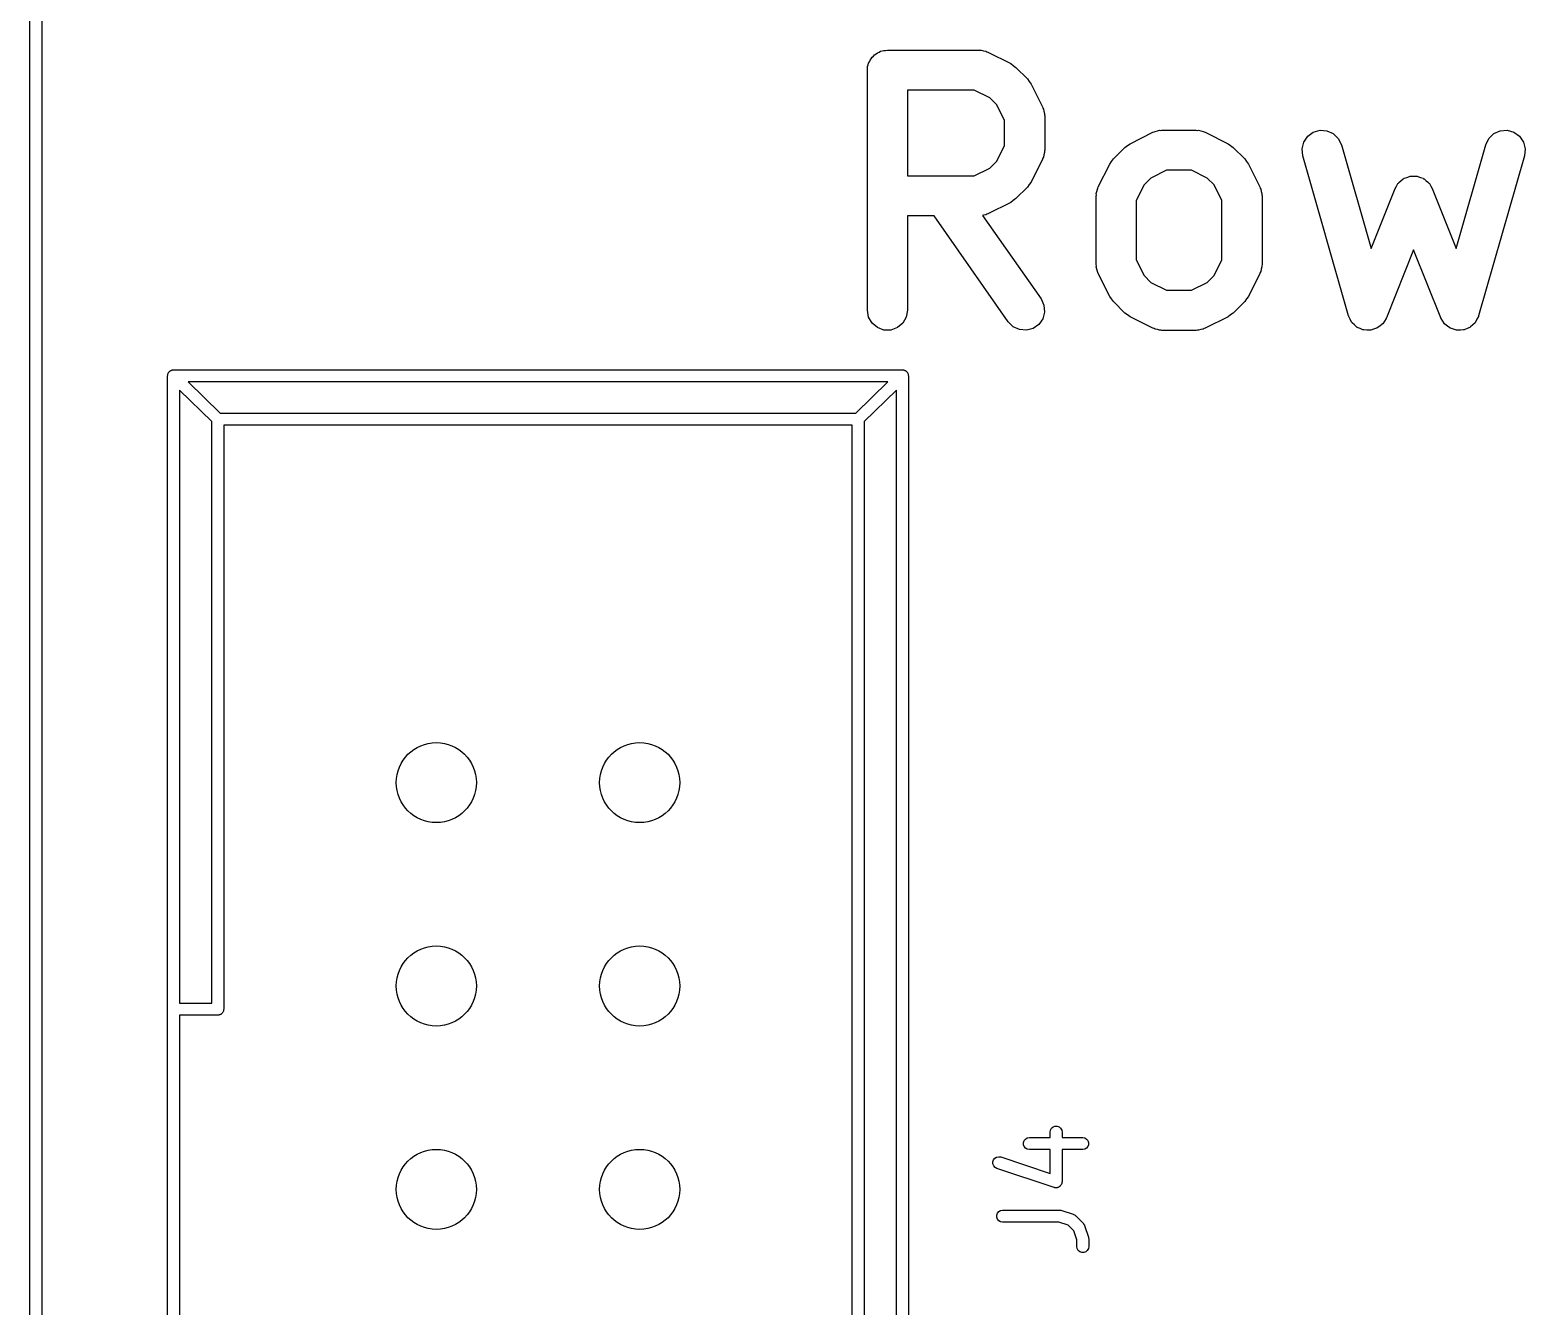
# Model space of a CAD drawing. Extents: x 25 to 125, y -131 to -25.
# Drawn here: x 24.93 to 43.6, y -71.54 to -55.6 of the extents above; entities that cross this region are included whole.
import ezdxf

# ---------------------------------------------------------------- set-up
doc = ezdxf.new("R2010")
doc.units = 0
doc.header["$MEASUREMENT"] = 0
doc.layers.add('BLACK', color=7, linetype='CONTINUOUS')

msp = doc.modelspace()

# ---------------------------------------------------------------- linework, layer by layer
at = {"layer": 'Black'}
for p, q in [((24.925, -125), (24.925, -25)), ((25.075, -25.075), (25.075, -124.925)), ((35.3979, -56.0166), (35.4089, -55.9977)), ((35.4089, -55.9977), (35.4164, -55.9771)), ((35.4164, -55.9771), (35.4304, -55.9604)), ((35.4304, -55.9604), (35.4413, -55.9414)), ((35.4413, -55.9414), (35.4581, -55.9274)), ((35.4581, -55.9274), (35.4722, -55.9106)), ((35.4722, -55.9106), (35.4911, -55.8997)), ((35.4911, -55.8997), (35.5079, -55.8856)), ((35.5079, -55.8856), (35.5284, -55.8782)), ((35.5284, -55.8782), (35.5474, -55.8672)), ((35.5474, -55.8672), (35.5689, -55.8634)), ((35.5689, -55.8634), (35.5894, -55.8559)), ((35.5894, -55.8559), (35.6113, -55.8559)), ((35.6113, -55.8559), (35.6329, -55.8521)), ((35.6329, -55.8521), (36.7757, -55.8521)), ((36.7757, -55.8521), (36.7899, -55.8546)), ((36.7899, -55.8546), (36.8043, -55.8538)), ((36.8043, -55.8538), (36.8324, -55.8621)), ((36.8324, -55.8621), (36.8612, -55.8672)), ((36.8612, -55.8672), (36.8737, -55.8744)), ((36.8737, -55.8744), (36.8875, -55.8785)), ((36.8875, -55.8785), (37.1732, -56.0214)), ((35.3829, -56.1021), (35.3867, -56.0806)), ((35.3829, -59.1021), (35.3829, -56.1021)), ((35.3867, -56.0587), (35.3941, -56.0382)), ((35.3867, -56.0806), (35.3867, -56.0587)), ((35.3941, -56.0382), (35.3979, -56.0166)), ((37.1732, -56.0214), (37.2054, -56.0453)), ((37.2054, -56.0453), (37.2382, -56.0682)), ((37.2382, -56.0682), (37.3811, -56.2111)), ((35.8829, -56.3521), (35.8829, -57.4236)), ((36.7167, -56.3521), (35.8829, -56.3521)), ((36.9133, -56.4505), (36.7167, -56.3521)), ((37.3811, -56.2111), (37.404, -56.2439)), ((37.404, -56.2439), (37.4279, -56.2761)), ((37.4279, -56.2761), (37.5707, -56.5618)), ((36.9988, -56.5359), (36.9133, -56.4505)), ((37.0971, -56.7326), (36.9988, -56.5359)), ((37.5707, -56.5618), (37.5749, -56.5756)), ((37.0971, -57.0431), (37.0971, -56.7326)), ((37.5749, -56.5756), (37.5821, -56.5881)), ((37.5821, -56.5881), (37.5872, -56.6169)), ((37.5872, -56.6169), (37.5955, -56.645)), ((37.5955, -56.645), (37.5946, -56.6594)), ((37.5946, -56.6594), (37.5971, -56.6736)), ((37.5971, -56.6736), (37.5971, -57.1021)), ((38.6639, -57.0214), (38.9496, -56.8785)), ((38.9496, -56.8785), (38.9634, -56.8744)), ((38.9634, -56.8744), (38.9759, -56.8672)), ((38.9759, -56.8672), (39.0048, -56.8621)), ((39.0048, -56.8621), (39.0328, -56.8538)), ((39.0328, -56.8538), (39.0472, -56.8546)), ((39.0472, -56.8546), (39.0614, -56.8521)), ((39.0614, -56.8521), (39.49, -56.8521)), ((39.49, -56.8521), (39.5042, -56.8546)), ((39.5042, -56.8546), (39.5186, -56.8538)), ((39.5186, -56.8538), (39.5467, -56.8621)), ((39.5467, -56.8621), (39.5755, -56.8672)), ((39.5755, -56.8672), (39.588, -56.8744)), ((39.588, -56.8744), (39.6018, -56.8785)), ((39.6018, -56.8785), (39.8875, -57.0214)), ((40.8331, -57.0002), (40.8818, -56.9283)), ((40.8818, -56.9283), (40.952, -56.8773)), ((40.952, -56.8773), (41.0355, -56.8535)), ((41.0355, -56.8535), (41.1221, -56.8596)), ((41.1221, -56.8596), (41.2014, -56.895)), ((41.2014, -56.895), (41.2638, -56.9554)), ((43.1447, -56.9554), (43.2071, -56.895)), ((43.2071, -56.895), (43.2864, -56.8596)), ((43.2864, -56.8596), (43.373, -56.8535)), ((43.373, -56.8535), (43.4565, -56.8773)), ((43.4565, -56.8773), (43.5268, -56.9283)), ((43.5268, -56.9283), (43.5754, -57.0002)), ((36.9988, -57.2398), (37.0971, -57.0431)), ((37.5955, -57.1307), (37.5872, -57.1588)), ((37.5971, -57.1021), (37.5946, -57.1163)), ((37.5946, -57.1163), (37.5955, -57.1307)), ((38.4561, -57.2111), (38.5989, -57.0682)), ((38.5989, -57.0682), (38.6317, -57.0453)), ((38.6317, -57.0453), (38.6639, -57.0214)), ((39.8875, -57.0214), (39.9197, -57.0453)), ((39.9197, -57.0453), (39.9525, -57.0682)), ((39.9525, -57.0682), (40.0953, -57.2111)), ((40.8121, -57.0845), (40.8331, -57.0002)), ((40.821, -57.1708), (40.8121, -57.0845)), ((41.2638, -56.9554), (41.3018, -57.0335)), ((41.3018, -57.0335), (41.6723, -58.3303)), ((42.7362, -58.3303), (43.1068, -57.0335)), ((43.1068, -57.0335), (43.1447, -56.9554)), ((43.5754, -57.0002), (43.5965, -57.0845)), ((43.5965, -57.0845), (43.5875, -57.1708)), ((36.9133, -57.3253), (36.9988, -57.2398)), ((37.5707, -57.2139), (37.4279, -57.4997)), ((37.5749, -57.2001), (37.5707, -57.2139)), ((37.5821, -57.1876), (37.5749, -57.2001)), ((37.5872, -57.1588), (37.5821, -57.1876)), ((38.2664, -57.5618), (38.4093, -57.2761)), ((38.4093, -57.2761), (38.4331, -57.2439)), ((38.4331, -57.2439), (38.4561, -57.2111)), ((40.0953, -57.2111), (40.1183, -57.2439)), ((40.1183, -57.2439), (40.1422, -57.2761)), ((40.1422, -57.2761), (40.285, -57.5618)), ((41.3925, -59.1708), (40.821, -57.1708)), ((43.5875, -57.1708), (43.0161, -59.1708)), ((35.8829, -57.4236), (36.7167, -57.4236)), ((36.7167, -57.4236), (36.9133, -57.3253)), ((37.4279, -57.4997), (37.404, -57.5318)), ((38.9238, -57.4505), (38.8383, -57.5359)), ((39.1204, -57.3521), (38.9238, -57.4505)), ((39.431, -57.3521), (39.1204, -57.3521)), ((39.6276, -57.4505), (39.431, -57.3521)), ((39.7131, -57.5359), (39.6276, -57.4505)), ((42.0137, -57.5137), (42.0179, -57.5069)), ((42.0179, -57.5069), (42.046, -57.4849)), ((42.046, -57.4849), (42.0725, -57.4611)), ((42.0725, -57.4611), (42.0799, -57.4582)), ((42.0799, -57.4582), (42.0862, -57.4532)), ((42.0862, -57.4532), (42.12, -57.4421)), ((42.12, -57.4421), (42.1532, -57.4289)), ((42.1532, -57.4289), (42.1611, -57.4286)), ((42.1611, -57.4286), (42.1686, -57.4261)), ((42.1686, -57.4261), (42.2043, -57.4272)), ((42.2043, -57.4272), (42.2399, -57.4261)), ((42.2399, -57.4261), (42.2475, -57.4286)), ((42.2475, -57.4286), (42.2554, -57.4289)), ((42.2554, -57.4289), (42.2885, -57.4421)), ((42.2885, -57.4421), (42.3224, -57.4532)), ((42.3224, -57.4532), (42.3287, -57.4582)), ((42.3287, -57.4582), (42.336, -57.4611)), ((42.336, -57.4611), (42.3626, -57.4849)), ((42.3626, -57.4849), (42.3907, -57.5069)), ((42.3907, -57.5069), (42.3948, -57.5137)), ((37.3811, -57.5646), (37.2382, -57.7075)), ((37.404, -57.5318), (37.3811, -57.5646)), ((38.24, -57.6736), (38.2425, -57.6594)), ((38.24, -58.5307), (38.24, -57.6736)), ((38.2416, -57.645), (38.25, -57.6169)), ((38.2425, -57.6594), (38.2416, -57.645)), ((38.25, -57.6169), (38.2551, -57.5881)), ((38.2551, -57.5881), (38.2623, -57.5756)), ((38.2623, -57.5756), (38.2664, -57.5618)), ((38.8383, -57.5359), (38.74, -57.7326)), ((39.8114, -57.7326), (39.7131, -57.5359)), ((40.285, -57.5618), (40.2891, -57.5756)), ((40.2891, -57.5756), (40.2964, -57.5881)), ((40.2964, -57.5881), (40.3014, -57.6169)), ((40.3014, -57.6169), (40.3098, -57.645)), ((40.3098, -57.645), (40.3089, -57.6594)), ((40.3089, -57.6594), (40.3114, -57.6736)), ((40.3114, -57.6736), (40.3114, -58.5307)), ((41.6723, -58.3303), (41.9722, -57.5807)), ((41.9722, -57.5807), (41.991, -57.5504)), ((41.991, -57.5504), (42.0078, -57.519)), ((42.0078, -57.519), (42.0137, -57.5137)), ((42.3948, -57.5137), (42.4008, -57.519)), ((42.4008, -57.519), (42.4176, -57.5504)), ((42.4176, -57.5504), (42.4364, -57.5807)), ((42.4364, -57.5807), (42.7362, -58.3303)), ((37.1732, -57.7543), (36.8875, -57.8972)), ((37.2054, -57.7305), (37.1732, -57.7543)), ((37.2382, -57.7075), (37.2054, -57.7305)), ((38.74, -57.7326), (38.74, -58.4717)), ((39.8114, -58.4717), (39.8114, -57.7326)), ((36.217, -57.9236), (35.8829, -57.9236)), ((35.8829, -57.9236), (35.8829, -59.1021)), ((37.1423, -59.2455), (36.217, -57.9236)), ((36.8324, -57.9136), (36.8224, -57.9166)), ((36.8224, -57.9166), (37.552, -58.9588)), ((36.8612, -57.9085), (36.8324, -57.9136)), ((36.8737, -57.9013), (36.8612, -57.9085)), ((36.8875, -57.8972), (36.8737, -57.9013)), ((42.2043, -58.3467), (41.865, -59.195)), ((42.5436, -59.195), (42.2043, -58.3467)), ((38.2425, -58.5449), (38.24, -58.5307)), ((38.2416, -58.5593), (38.2425, -58.5449)), ((38.25, -58.5874), (38.2416, -58.5593)), ((38.2551, -58.6162), (38.25, -58.5874)), ((38.2623, -58.6287), (38.2551, -58.6162)), ((38.74, -58.4717), (38.8383, -58.6683)), ((39.7131, -58.6683), (39.8114, -58.4717)), ((40.2964, -58.6162), (40.2891, -58.6287)), ((40.3014, -58.5874), (40.2964, -58.6162)), ((40.3098, -58.5593), (40.3014, -58.5874)), ((40.3114, -58.5307), (40.3089, -58.5449)), ((40.3089, -58.5449), (40.3098, -58.5593)), ((38.2664, -58.6425), (38.2623, -58.6287)), ((38.4093, -58.9282), (38.2664, -58.6425)), ((38.8383, -58.6683), (38.9238, -58.7538)), ((38.9238, -58.7538), (39.1204, -58.8521)), ((39.431, -58.8521), (39.6276, -58.7538)), ((39.6276, -58.7538), (39.7131, -58.6683)), ((40.285, -58.6425), (40.1422, -58.9282)), ((40.2891, -58.6287), (40.285, -58.6425)), ((37.552, -58.9588), (37.5886, -59.0375)), ((38.4331, -58.9604), (38.4093, -58.9282)), ((38.4561, -58.9932), (38.4331, -58.9604)), ((38.5989, -59.1361), (38.4561, -58.9932)), ((39.1204, -58.8521), (39.431, -58.8521)), ((40.0953, -58.9932), (39.9525, -59.1361)), ((40.1183, -58.9604), (40.0953, -58.9932)), ((40.1422, -58.9282), (40.1183, -58.9604)), ((35.3979, -59.1876), (35.3829, -59.1021)), ((35.4413, -59.2628), (35.3979, -59.1876)), ((35.8678, -59.1876), (35.8244, -59.2628)), ((35.8829, -59.1021), (35.8678, -59.1876)), ((37.5962, -59.124), (37.5737, -59.2078)), ((37.5886, -59.0375), (37.5962, -59.124)), ((38.6317, -59.159), (38.5989, -59.1361)), ((38.6639, -59.1829), (38.6317, -59.159)), ((38.9496, -59.3257), (38.6639, -59.1829)), ((39.8875, -59.1829), (39.6018, -59.3257)), ((39.9197, -59.159), (39.8875, -59.1829)), ((39.9525, -59.1361), (39.9197, -59.159)), ((41.3947, -59.1753), (41.3925, -59.1708)), ((41.3954, -59.1802), (41.3947, -59.1753)), ((41.4136, -59.2142), (41.3954, -59.1802)), ((43.0132, -59.1802), (42.995, -59.2142)), ((43.0139, -59.1753), (43.0132, -59.1802)), ((43.0161, -59.1708), (43.0139, -59.1753)), ((35.5079, -59.3186), (35.4413, -59.2628)), ((35.5894, -59.3483), (35.5079, -59.3186)), ((35.6763, -59.3483), (35.5894, -59.3483)), ((35.7579, -59.3186), (35.6763, -59.3483)), ((35.8244, -59.2628), (35.7579, -59.3186)), ((37.2037, -59.3069), (37.1423, -59.2455)), ((37.2824, -59.3436), (37.2037, -59.3069)), ((37.3689, -59.3512), (37.2824, -59.3436)), ((37.4528, -59.3287), (37.3689, -59.3512)), ((37.5239, -59.2789), (37.4528, -59.3287)), ((37.5737, -59.2078), (37.5239, -59.2789)), ((38.9634, -59.3299), (38.9496, -59.3257)), ((38.9759, -59.3371), (38.9634, -59.3299)), ((39.0048, -59.3422), (38.9759, -59.3371)), ((39.0328, -59.3505), (39.0048, -59.3422)), ((39.0472, -59.3496), (39.0328, -59.3505)), ((39.0614, -59.3521), (39.0472, -59.3496)), ((39.49, -59.3521), (39.0614, -59.3521)), ((39.5042, -59.3496), (39.49, -59.3521)), ((39.5186, -59.3505), (39.5042, -59.3496)), ((39.5467, -59.3422), (39.5186, -59.3505)), ((39.5755, -59.3371), (39.5467, -59.3422)), ((39.588, -59.3299), (39.5755, -59.3371)), ((39.6018, -59.3257), (39.588, -59.3299)), ((41.4305, -59.2489), (41.4136, -59.2142)), ((41.434, -59.2524), (41.4305, -59.2489)), ((41.4364, -59.2567), (41.434, -59.2524)), ((41.4651, -59.2824), (41.4364, -59.2567)), ((41.4929, -59.3093), (41.4651, -59.2824)), ((41.4974, -59.3113), (41.4929, -59.3093)), ((41.5011, -59.3146), (41.4974, -59.3113)), ((41.5369, -59.3289), (41.5011, -59.3146)), ((41.5721, -59.3447), (41.5369, -59.3289)), ((41.5771, -59.345), (41.5721, -59.3447)), ((41.5817, -59.3469), (41.5771, -59.345)), ((41.6203, -59.3481), (41.5817, -59.3469)), ((41.6588, -59.3508), (41.6203, -59.3481)), ((41.6635, -59.3494), (41.6588, -59.3508)), ((41.6685, -59.3496), (41.6635, -59.3494)), ((41.7051, -59.3375), (41.6685, -59.3496)), ((41.7422, -59.3269), (41.7051, -59.3375)), ((41.7463, -59.324), (41.7422, -59.3269)), ((41.751, -59.3225), (41.7463, -59.324)), ((41.7813, -59.2986), (41.751, -59.3225)), ((41.8125, -59.276), (41.7813, -59.2986)), ((41.8153, -59.2719), (41.8125, -59.276)), ((41.8192, -59.2688), (41.8153, -59.2719)), ((41.8396, -59.236), (41.8192, -59.2688)), ((41.8611, -59.204), (41.8396, -59.236)), ((41.8624, -59.1992), (41.8611, -59.204)), ((41.865, -59.195), (41.8624, -59.1992)), ((42.5462, -59.1992), (42.5436, -59.195)), ((42.5474, -59.204), (42.5462, -59.1992)), ((42.569, -59.236), (42.5474, -59.204)), ((42.5893, -59.2688), (42.569, -59.236)), ((42.5933, -59.2719), (42.5893, -59.2688)), ((42.596, -59.276), (42.5933, -59.2719)), ((42.6273, -59.2986), (42.596, -59.276)), ((42.6576, -59.3225), (42.6273, -59.2986)), ((42.6623, -59.324), (42.6576, -59.3225)), ((42.6663, -59.3269), (42.6623, -59.324)), ((42.7034, -59.3375), (42.6663, -59.3269)), ((42.7401, -59.3496), (42.7034, -59.3375)), ((42.745, -59.3494), (42.7401, -59.3496)), ((42.7498, -59.3508), (42.745, -59.3494)), ((42.7883, -59.3481), (42.7498, -59.3508)), ((42.8268, -59.3469), (42.7883, -59.3481)), ((42.8315, -59.345), (42.8268, -59.3469)), ((42.8364, -59.3447), (42.8315, -59.345)), ((42.8716, -59.3289), (42.8364, -59.3447)), ((42.9075, -59.3146), (42.8716, -59.3289)), ((42.9112, -59.3113), (42.9075, -59.3146)), ((42.9157, -59.3093), (42.9112, -59.3113)), ((42.9434, -59.2824), (42.9157, -59.3093)), ((42.9722, -59.2567), (42.9434, -59.2824)), ((42.9745, -59.2524), (42.9722, -59.2567)), ((42.9781, -59.2489), (42.9745, -59.2524)), ((42.995, -59.2142), (42.9781, -59.2489)), ((26.645, -59.92), (26.6461, -59.9135)), ((26.645, -80.24), (26.645, -59.92)), ((26.6461, -59.907), (26.6471, -59.9042)), ((26.6461, -59.9135), (26.6461, -59.907)), ((26.6471, -59.9042), (26.6474, -59.9013)), ((26.6474, -59.9013), (26.6489, -59.8979)), ((26.6489, -59.8979), (26.6495, -59.8943)), ((26.6495, -59.8943), (26.6528, -59.8887)), ((26.6528, -59.8887), (26.655, -59.8825)), ((26.655, -59.8825), (26.6569, -59.8802)), ((26.6569, -59.8802), (26.6582, -59.8775)), ((26.6582, -59.8775), (26.6607, -59.8749)), ((26.6607, -59.8749), (26.6625, -59.8718)), ((26.6625, -59.8718), (26.6676, -59.8676)), ((26.6676, -59.8676), (26.6718, -59.8625)), ((26.6718, -59.8625), (26.6743, -59.8611)), ((26.6743, -59.8611), (26.6764, -59.859)), ((26.6764, -59.859), (26.6797, -59.8574)), ((26.6797, -59.8574), (26.6825, -59.855)), ((26.6825, -59.855), (26.6887, -59.8528)), ((26.6887, -59.8528), (26.6943, -59.8495)), ((26.6943, -59.8495), (26.6973, -59.849)), ((26.6973, -59.849), (26.6999, -59.8477)), ((26.6999, -59.8477), (26.7035, -59.8474)), ((26.7035, -59.8474), (26.707, -59.8461)), ((26.707, -59.8461), (26.7135, -59.8461)), ((26.7135, -59.8461), (26.72, -59.845)), ((26.72, -59.845), (35.82, -59.845)), ((35.82, -59.845), (35.8265, -59.8461)), ((35.8265, -59.8461), (35.833, -59.8461)), ((35.833, -59.8461), (35.8365, -59.8474)), ((35.8365, -59.8474), (35.8401, -59.8477)), ((35.8401, -59.8477), (35.8427, -59.849)), ((35.8427, -59.849), (35.8457, -59.8495)), ((35.8457, -59.8495), (35.8513, -59.8528)), ((35.8513, -59.8528), (35.8575, -59.855)), ((35.8575, -59.855), (35.8603, -59.8574)), ((35.8603, -59.8574), (35.8636, -59.859)), ((35.8636, -59.859), (35.8657, -59.8611)), ((35.8657, -59.8611), (35.8682, -59.8625)), ((35.8682, -59.8625), (35.8724, -59.8676)), ((35.8724, -59.8676), (35.8775, -59.8718)), ((35.8775, -59.8718), (35.8793, -59.8749)), ((35.8793, -59.8749), (35.8818, -59.8775)), ((35.8818, -59.8775), (35.8831, -59.8802)), ((35.8831, -59.8802), (35.885, -59.8825)), ((35.885, -59.8825), (35.8872, -59.8887)), ((35.8872, -59.8887), (35.8905, -59.8943)), ((35.8905, -59.8943), (35.8911, -59.8979)), ((35.8911, -59.8979), (35.8926, -59.9013)), ((35.8926, -59.9013), (35.8928, -59.9042)), ((35.8928, -59.9042), (35.8939, -59.907)), ((35.8939, -59.907), (35.8939, -59.9135)), ((35.8939, -59.9135), (35.895, -59.92)), ((35.895, -59.92), (35.895, -80.24)), ((27.195, -60.4915), (26.795, -60.0987)), ((26.795, -60.0987), (26.795, -67.755)), ((26.9034, -59.995), (27.3007, -60.385)), ((35.6366, -59.995), (26.9034, -59.995)), ((35.2393, -60.385), (35.6366, -59.995)), ((35.745, -60.0987), (35.345, -60.4915)), ((35.745, -80.0566), (35.745, -60.0987)), ((27.195, -67.755), (27.195, -60.4915)), ((27.3007, -60.385), (35.2393, -60.385)), ((35.345, -60.4915), (35.345, -79.6493)), ((27.345, -60.535), (27.345, -67.83)), ((35.195, -60.535), (27.345, -60.535)), ((35.195, -79.605), (35.195, -60.535)), ((26.795, -67.755), (27.195, -67.755)), ((27.27, -67.905), (26.795, -67.905)), ((26.795, -67.905), (26.795, -72.255)), ((27.2765, -67.9039), (27.27, -67.905)), ((27.283, -67.9039), (27.2765, -67.9039)), ((27.2892, -67.9016), (27.283, -67.9039)), ((27.2957, -67.9005), (27.2892, -67.9016)), ((27.3013, -67.8972), (27.2957, -67.9005)), ((27.3075, -67.895), (27.3013, -67.8972)), ((27.3125, -67.8907), (27.3075, -67.895)), ((27.3182, -67.8875), (27.3125, -67.8907)), ((27.3224, -67.8824), (27.3182, -67.8875)), ((27.3275, -67.8782), (27.3224, -67.8824)), ((27.3307, -67.8725), (27.3275, -67.8782)), ((27.335, -67.8675), (27.3307, -67.8725)), ((27.3372, -67.8613), (27.335, -67.8675)), ((27.3405, -67.8557), (27.3372, -67.8613)), ((27.3416, -67.8492), (27.3405, -67.8557)), ((27.3439, -67.843), (27.3416, -67.8492)), ((27.345, -67.83), (27.3439, -67.8365)), ((27.3439, -67.8365), (27.3439, -67.843)), ((37.3408, -69.4711), (37.3575, -69.4511)), ((37.3575, -69.4511), (37.3801, -69.4381)), ((37.3801, -69.4381), (37.4057, -69.4336)), ((37.4057, -69.4336), (37.664, -69.4336)), ((37.664, -69.3657), (37.6686, -69.3401)), ((37.664, -69.4336), (37.664, -69.3657)), ((37.6686, -69.3401), (37.6816, -69.3175)), ((37.6816, -69.3175), (37.7015, -69.3008)), ((37.7015, -69.3008), (37.726, -69.2919)), ((37.726, -69.2919), (37.7521, -69.2919)), ((37.7521, -69.2919), (37.7765, -69.3008)), ((37.7765, -69.3008), (37.7965, -69.3175)), ((37.7965, -69.3175), (37.8095, -69.3401)), ((37.8095, -69.3401), (37.814, -69.3657)), ((37.814, -69.3657), (37.814, -69.4336)), ((37.814, -69.4336), (38.0724, -69.4336)), ((38.0724, -69.4336), (38.098, -69.4381)), ((38.098, -69.4381), (38.1206, -69.4511)), ((38.1206, -69.4511), (38.1373, -69.4711)), ((37.3319, -69.4955), (37.3408, -69.4711)), ((37.3319, -69.5216), (37.3319, -69.4955)), ((37.3408, -69.5461), (37.3319, -69.5216)), ((37.3575, -69.566), (37.3408, -69.5461)), ((37.3801, -69.579), (37.3575, -69.566)), ((37.4057, -69.5836), (37.3801, -69.579)), ((37.664, -69.5836), (37.4057, -69.5836)), ((37.664, -69.8807), (37.664, -69.5836)), ((38.0724, -69.5836), (37.814, -69.5836)), ((37.814, -69.5836), (37.814, -69.9848)), ((38.098, -69.579), (38.0724, -69.5836)), ((38.1206, -69.566), (38.098, -69.579)), ((38.1373, -69.5461), (38.1206, -69.566)), ((38.1373, -69.4711), (38.1462, -69.4955)), ((38.1462, -69.5216), (38.1373, -69.5461)), ((38.1462, -69.4955), (38.1462, -69.5216)), ((36.9506, -69.7357), (36.9588, -69.711)), ((36.9513, -69.7617), (36.9506, -69.7357)), ((36.9609, -69.7859), (36.9513, -69.7617)), ((36.9588, -69.711), (36.975, -69.6906)), ((36.9781, -69.8054), (36.9609, -69.7859)), ((36.975, -69.6906), (36.9972, -69.6769)), ((37.001, -69.8178), (36.9781, -69.8054)), ((36.9972, -69.6769), (37.0227, -69.6717)), ((37.7153, -70.0559), (37.001, -69.8178)), ((37.0227, -69.6717), (37.0485, -69.6755)), ((37.0485, -69.6755), (37.664, -69.8807)), ((37.8068, -70.0152), (37.805, -70.0205)), ((37.8095, -70.0104), (37.8068, -70.0152)), ((37.8108, -70.003), (37.8095, -70.0104)), ((37.8132, -69.9958), (37.8108, -70.003)), ((37.814, -69.9848), (37.8131, -69.9902)), ((37.8131, -69.9902), (37.8132, -69.9958)), ((37.7208, -70.0567), (37.7153, -70.0559)), ((37.726, -70.0586), (37.7208, -70.0567)), ((37.7336, -70.0586), (37.726, -70.0586)), ((37.7411, -70.0597), (37.7336, -70.0586)), ((37.7465, -70.0586), (37.7411, -70.0597)), ((37.7521, -70.0586), (37.7465, -70.0586)), ((37.7592, -70.056), (37.7521, -70.0586)), ((37.7666, -70.0545), (37.7592, -70.056)), ((37.7713, -70.0516), (37.7666, -70.0545)), ((37.7765, -70.0497), (37.7713, -70.0516)), ((37.7824, -70.0448), (37.7765, -70.0497)), ((37.7888, -70.0409), (37.7824, -70.0448)), ((37.7923, -70.0365), (37.7888, -70.0409)), ((37.7965, -70.033), (37.7923, -70.0365)), ((37.8003, -70.0264), (37.7965, -70.033)), ((37.805, -70.0205), (37.8003, -70.0264)), ((36.9985, -70.4003), (37.0074, -70.3758)), ((37.0074, -70.3758), (37.0242, -70.3559)), ((37.0242, -70.3559), (37.0467, -70.3429)), ((37.0467, -70.3429), (37.0724, -70.3383)), ((37.0724, -70.3383), (37.7867, -70.3383)), ((37.7867, -70.3383), (37.7985, -70.3404)), ((37.7985, -70.3404), (37.8104, -70.3422)), ((37.8104, -70.3422), (37.9532, -70.3898)), ((37.9532, -70.3898), (37.957, -70.3919)), ((36.9985, -70.4264), (36.9985, -70.4003)), ((37.0074, -70.4508), (36.9985, -70.4264)), ((37.0242, -70.4708), (37.0074, -70.4508)), ((37.0467, -70.4838), (37.0242, -70.4708)), ((37.0724, -70.4883), (37.0467, -70.4838)), ((37.7745, -70.4883), (37.0724, -70.4883)), ((37.889, -70.5265), (37.7745, -70.4883)), ((37.9592, -70.5967), (37.889, -70.5265)), ((37.957, -70.3919), (37.9612, -70.393)), ((37.9612, -70.393), (37.9684, -70.398)), ((37.9684, -70.398), (37.9761, -70.4022)), ((37.9761, -70.4022), (37.979, -70.4054)), ((37.979, -70.4054), (37.9826, -70.4079)), ((37.9826, -70.4079), (38.0778, -70.5032)), ((38.0778, -70.5032), (38.0803, -70.5067)), ((38.0803, -70.5067), (38.0835, -70.5096)), ((38.0835, -70.5096), (38.0877, -70.5173)), ((38.0877, -70.5173), (38.0927, -70.5245)), ((38.0927, -70.5245), (38.0939, -70.5287)), ((38.0939, -70.5287), (38.0959, -70.5325)), ((38.0959, -70.5325), (38.1435, -70.6753)), ((37.9974, -70.7112), (37.9592, -70.5967)), ((37.9974, -70.7943), (37.9974, -70.7112)), ((38.1435, -70.6753), (38.1453, -70.6872)), ((38.1453, -70.6872), (38.1474, -70.699)), ((38.1474, -70.699), (38.1474, -70.7943)), ((38.0019, -70.8199), (37.9974, -70.7943)), ((38.0149, -70.8425), (38.0019, -70.8199)), ((38.0349, -70.8592), (38.0149, -70.8425)), ((38.0594, -70.8681), (38.0349, -70.8592)), ((38.0854, -70.8681), (38.0594, -70.8681)), ((38.1099, -70.8592), (38.0854, -70.8681)), ((38.1298, -70.8425), (38.1099, -70.8592)), ((38.1429, -70.8199), (38.1298, -70.8425)), ((38.1474, -70.7943), (38.1429, -70.8199))]:
    msp.add_line(p, q, dxfattribs=at)
for centre in [(30, -65), (30, -65), (32.54, -65), (32.54, -65), (30, -67.54), (30, -67.54), (32.54, -67.54), (32.54, -67.54), (30, -70.08), (30, -70.08), (32.54, -70.08), (32.54, -70.08)]:
    msp.add_circle(centre, 0.5, dxfattribs=at)

doc.saveas('drawing.dxf')
